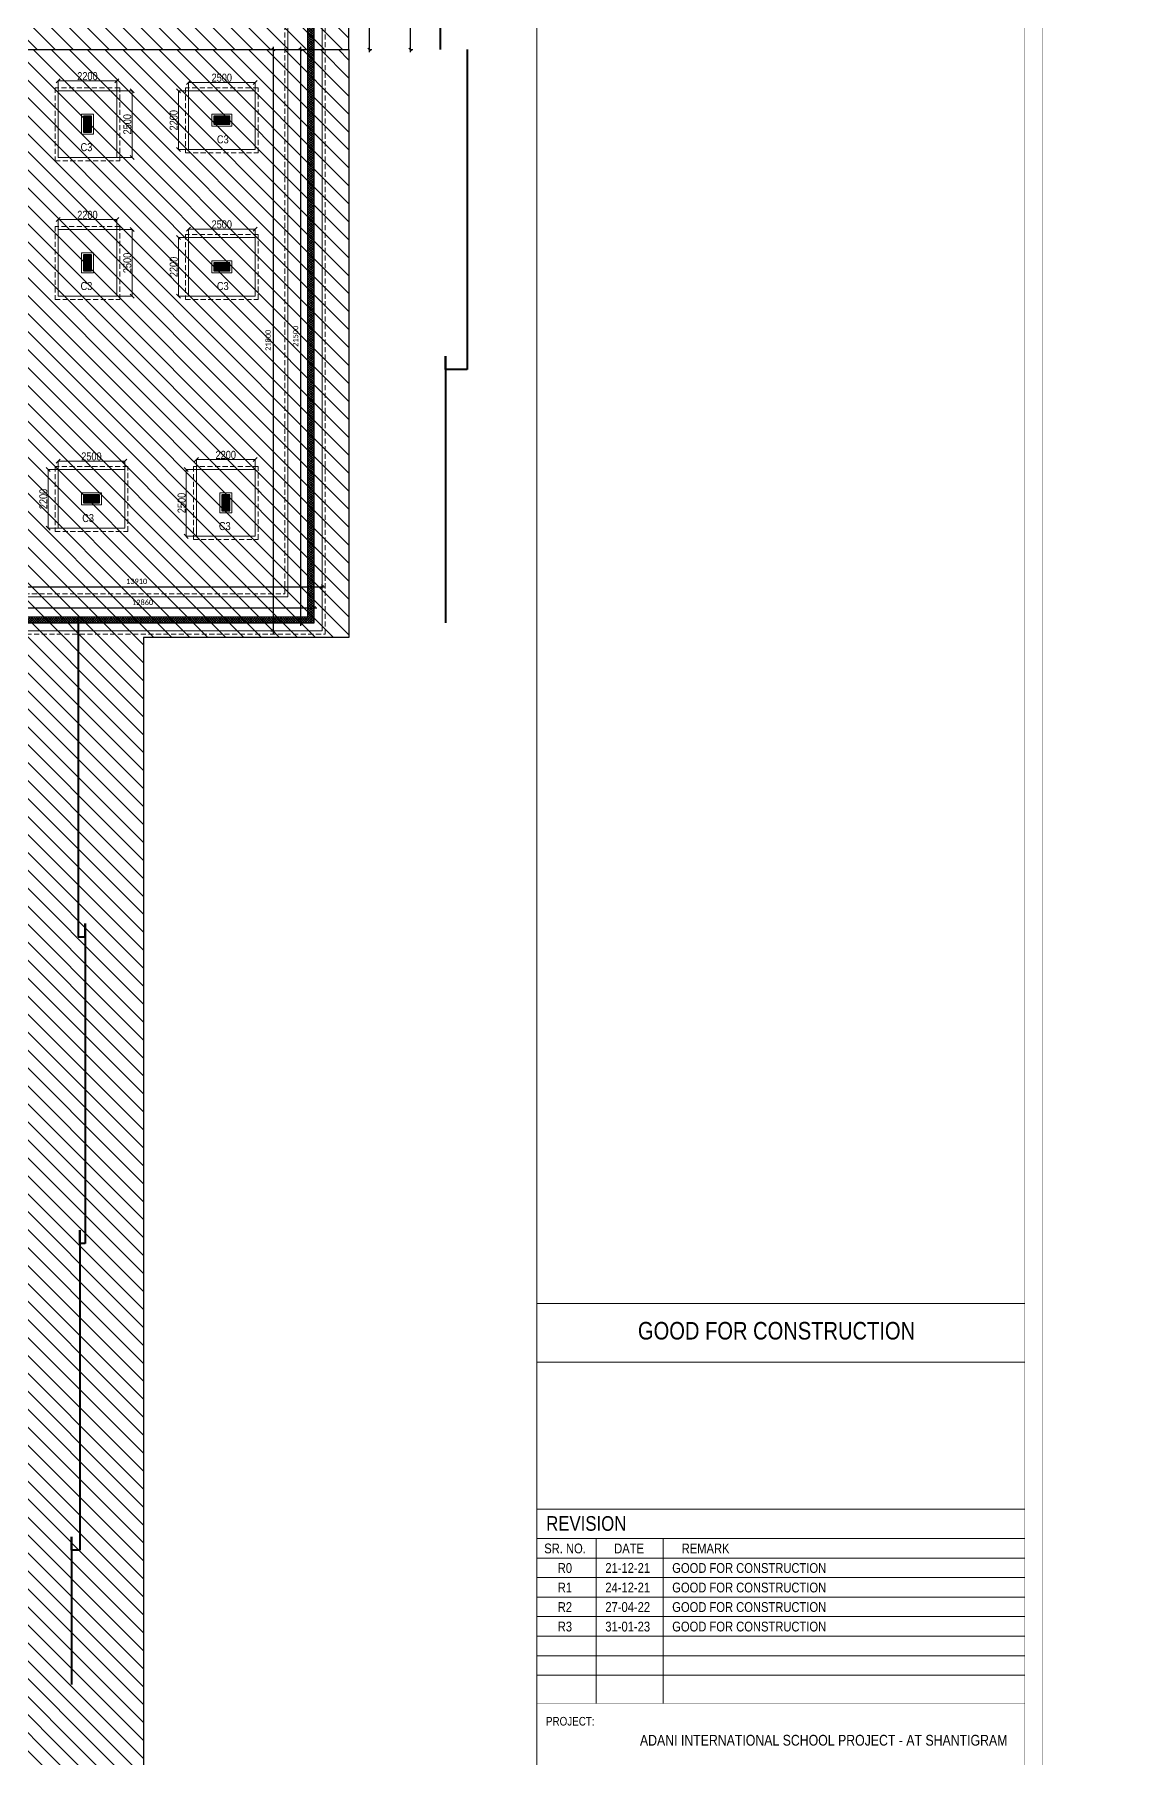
# Model space of a CAD drawing. Header units: millimetres. Extents: x 1112055 to 3390982, y -148532 to 766891.
# Drawn here: x 2806820 to 2847939, y 257340 to 321984 of the extents above; entities that cross this region are included whole.
import ezdxf
from ezdxf.enums import TextEntityAlignment as Align

# ---------------------------------------------------------------- set-up
doc = ezdxf.new("R2010")
doc.units = ezdxf.units.MM
doc.header["$PDMODE"] = 35
doc.header["$PDSIZE"] = -25
doc.linetypes.add('Hidden', pattern=[9.525, 6.35, -3.175])
for name, color, linetype, lineweight in [('B COL. NO.', 3, 'Continuous', 20), ('B FINAL COLUMN', 1, 'Continuous', 30), ('B FOOTING', 49, 'Continuous', 20), ('B FOOTING DIM', 234, 'Continuous', 9), ('B HATCH', 250, 'Continuous', 0), ('B P.C.C', 251, 'Continuous', 0), ('B TITLE BLOCK', 250, 'Continuous', 0), ('EXCAVATION LINE', 236, 'Continuous', 30), ('tb text', 7, 'Continuous', 13)]:
    doc.layers.add(name, color=color, linetype=linetype, lineweight=lineweight)
doc.layers.add('B Pedestal', color=7, linetype='Continuous', lineweight=9, true_color=0x5c8948)
doc.layers.add('B-COL HT', color=7, linetype='Continuous', lineweight=0, true_color=0x4e4f45)
doc.layers.add('FORMAT TEXT', color=7, linetype='Continuous')
doc.styles.add('Cali', font='calibri.ttf')
doc.styles.add('SWINC', font='swissc.ttf')
doc.dimstyles.new('1.100', dxfattribs={"dimtxt": 200, "dimasz": 100, "dimexe": 100, "dimexo": 100, "dimgap": 100, "dimtad": 1, "dimdec": 0, "dimzin": 0, "dimdsep": 46, "dimtxsty": 'Cali', "dimblk": 'OBLIQUE', "dimcen": 0, "dimdle": 100, "dimclrd": 256, "dimclre": 256, "dimclrt": 3, "dimadec": 0, "dimazin": 0, "dimtfac": 1, "dimtdec": 0, "dimtofl": 0, "dimtmove": 1, "dimatfit": 0, "dimfxl": 100, "dimfxlon": 1, "dimtolj": 1, "dimtzin": 0, "dimlwd": -1, "dimlwe": -1, "dimarcsym": 0})
doc.dimstyles.new('BHOOMI', dxfattribs={"dimtxt": 230, "dimasz": 150, "dimexe": 10, "dimexo": 0, "dimgap": 25, "dimtad": 1, "dimdec": 0, "dimzin": 0, "dimdsep": 46, "dimtxsty": 'SWINC', "dimblk": 'OBLIQUE', "dimcen": 0.09, "dimclrd": 250, "dimclre": 250, "dimclrt": 256, "dimaunit": 1, "dimadec": 3, "dimazin": 0, "dimtfac": 1, "dimtdec": 0, "dimtofl": 0, "dimtmove": 1, "dimatfit": 3, "dimfxl": 100, "dimtolj": 1, "dimtzin": 0, "dimlwd": 9, "dimlwe": 5, "dimarcsym": 0})

# ---------------------------------------------------------------- blocks, each defined once
blk = doc.blocks.new('_Oblique')
at = {"color": 0, "linetype": 'ByBlock', "lineweight": -2}
blk.add_line((-0.5, -0.5), (0.5, 0.5), dxfattribs=at)
blk = doc.blocks.new('*D4210')
at = {"layer": 'B FOOTING DIM', "color": 250, "lineweight": 5, "ltscale": 0.5, "transparency": 16777216}
for p, q in [((2807707, 305667), (2807320, 305667)), ((2807330, 305667), (2807330, 303467)), ((2807707, 303467), (2807320, 303467))]:
    blk.add_line(p, q, dxfattribs=at)
at = {"layer": 'Defpoints', "color": 0, "transparency": 16777216}
for p in [(2807707, 305667), (2807330, 303467), (2807707, 303467)]:
    blk.add_point(p, dxfattribs=at)
at = {"layer": 'B FOOTING DIM', "color": 250, "lineweight": 5, "transparency": 16777216, "xscale": 150, "yscale": 150, "zscale": 150}
for p, rotation in [((2807330, 305667), 90), ((2807330, 303467), 270)]:
    blk.add_blockref('_Oblique', p, dxfattribs=dict(at, rotation=rotation))
at = {"layer": 'B FOOTING DIM', "transparency": 16777216, "insert": (2807155, 304567), "char_height": 300, "attachment_point": 5, "rotation": 90, "style": 'SWINC'}
blk.add_mtext('\\A1;2200', dxfattribs=at)
blk = doc.blocks.new('*D4211')
at = {"layer": 'B FOOTING DIM', "color": 250, "lineweight": 5, "ltscale": 0.5, "transparency": 16777216}
for p, q in [((2807707, 305667), (2807707, 305997)), ((2807707, 305987), (2810207, 305987)), ((2810207, 305667), (2810207, 305997))]:
    blk.add_line(p, q, dxfattribs=at)
at = {"layer": 'Defpoints', "color": 0, "transparency": 16777216}
for p in [(2810207, 305987), (2807707, 305667), (2810207, 305667)]:
    blk.add_point(p, dxfattribs=at)
at = {"layer": 'B FOOTING DIM', "color": 250, "lineweight": 5, "transparency": 16777216, "xscale": 150, "yscale": 150, "zscale": 150, "rotation": 180}
blk.add_blockref('_Oblique', (2807707, 305987), dxfattribs=at)
at = {"layer": 'B FOOTING DIM', "color": 250, "lineweight": 5, "transparency": 16777216, "xscale": 150, "yscale": 150, "zscale": 150}
blk.add_blockref('_Oblique', (2810207, 305987), dxfattribs=at)
at = {"layer": 'B FOOTING DIM', "transparency": 16777216, "insert": (2808957, 306162), "char_height": 300, "attachment_point": 5, "style": 'SWINC'}
blk.add_mtext('\\A1;2500', dxfattribs=at)
blk = doc.blocks.new('*D4212')
at = {"layer": 'B FOOTING DIM', "color": 250, "lineweight": 5, "ltscale": 0.5, "transparency": 16777216}
for p, q in [((2812597, 319868), (2812210, 319868)), ((2812220, 319868), (2812220, 317668)), ((2812597, 317668), (2812210, 317668))]:
    blk.add_line(p, q, dxfattribs=at)
at = {"layer": 'Defpoints', "color": 0, "transparency": 16777216}
for p in [(2812597, 319868), (2812220, 317668), (2812597, 317668)]:
    blk.add_point(p, dxfattribs=at)
at = {"layer": 'B FOOTING DIM', "color": 250, "lineweight": 5, "transparency": 16777216, "xscale": 150, "yscale": 150, "zscale": 150}
for p, rotation in [((2812220, 319868), 90), ((2812220, 317668), 270)]:
    blk.add_blockref('_Oblique', p, dxfattribs=dict(at, rotation=rotation))
at = {"layer": 'B FOOTING DIM', "transparency": 16777216, "insert": (2812045, 318768), "char_height": 300, "attachment_point": 5, "rotation": 90, "style": 'SWINC'}
blk.add_mtext('\\A1;2200', dxfattribs=at)
blk = doc.blocks.new('*D4213')
at = {"layer": 'B FOOTING DIM', "color": 250, "lineweight": 5, "ltscale": 0.5, "transparency": 16777216}
for p, q in [((2812597, 319868), (2812597, 320197)), ((2812597, 320187), (2815097, 320187)), ((2815097, 319868), (2815097, 320197))]:
    blk.add_line(p, q, dxfattribs=at)
at = {"layer": 'Defpoints', "color": 0, "transparency": 16777216}
for p in [(2815097, 320187), (2812597, 319868), (2815097, 319868)]:
    blk.add_point(p, dxfattribs=at)
at = {"layer": 'B FOOTING DIM', "color": 250, "lineweight": 5, "transparency": 16777216, "xscale": 150, "yscale": 150, "zscale": 150, "rotation": 180}
blk.add_blockref('_Oblique', (2812597, 320187), dxfattribs=at)
at = {"layer": 'B FOOTING DIM', "color": 250, "lineweight": 5, "transparency": 16777216, "xscale": 150, "yscale": 150, "zscale": 150}
blk.add_blockref('_Oblique', (2815097, 320187), dxfattribs=at)
at = {"layer": 'B FOOTING DIM', "transparency": 16777216, "insert": (2813847, 320362), "char_height": 300, "attachment_point": 5, "style": 'SWINC'}
blk.add_mtext('\\A1;2500', dxfattribs=at)
blk = doc.blocks.new('*D4214')
at = {"layer": 'B FOOTING DIM', "color": 250, "lineweight": 5, "ltscale": 0.5, "transparency": 16777216}
for p, q in [((2812597, 314367), (2812210, 314367)), ((2812220, 314367), (2812220, 312167)), ((2812597, 312167), (2812210, 312167))]:
    blk.add_line(p, q, dxfattribs=at)
at = {"layer": 'Defpoints', "color": 0, "transparency": 16777216}
for p in [(2812597, 314367), (2812220, 312167), (2812597, 312167)]:
    blk.add_point(p, dxfattribs=at)
at = {"layer": 'B FOOTING DIM', "color": 250, "lineweight": 5, "transparency": 16777216, "xscale": 150, "yscale": 150, "zscale": 150}
for p, rotation in [((2812220, 314367), 90), ((2812220, 312167), 270)]:
    blk.add_blockref('_Oblique', p, dxfattribs=dict(at, rotation=rotation))
at = {"layer": 'B FOOTING DIM', "transparency": 16777216, "insert": (2812045, 313267), "char_height": 300, "attachment_point": 5, "rotation": 90, "style": 'SWINC'}
blk.add_mtext('\\A1;2200', dxfattribs=at)
blk = doc.blocks.new('*D4215')
at = {"layer": 'B FOOTING DIM', "color": 250, "lineweight": 5, "ltscale": 0.5, "transparency": 16777216}
for p, q in [((2812597, 314367), (2812597, 314697)), ((2812597, 314687), (2815097, 314687)), ((2815097, 314367), (2815097, 314697))]:
    blk.add_line(p, q, dxfattribs=at)
at = {"layer": 'Defpoints', "color": 0, "transparency": 16777216}
for p in [(2812597, 314367), (2815097, 314687), (2815097, 314367)]:
    blk.add_point(p, dxfattribs=at)
at = {"layer": 'B FOOTING DIM', "color": 250, "lineweight": 5, "transparency": 16777216, "xscale": 150, "yscale": 150, "zscale": 150, "rotation": 180}
blk.add_blockref('_Oblique', (2812597, 314687), dxfattribs=at)
at = {"layer": 'B FOOTING DIM', "color": 250, "lineweight": 5, "transparency": 16777216, "xscale": 150, "yscale": 150, "zscale": 150}
blk.add_blockref('_Oblique', (2815097, 314687), dxfattribs=at)
at = {"layer": 'B FOOTING DIM', "transparency": 16777216, "insert": (2813847, 314862), "char_height": 300, "attachment_point": 5, "style": 'SWINC'}
blk.add_mtext('\\A1;2500', dxfattribs=at)
blk = doc.blocks.new('*D4216')
at = {"layer": 'B FOOTING DIM', "color": 250, "lineweight": 5, "ltscale": 0.5, "transparency": 16777216}
for p, q in [((2812897, 305667), (2812897, 306055)), ((2815097, 306045), (2812897, 306045)), ((2815097, 305667), (2815097, 306055))]:
    blk.add_line(p, q, dxfattribs=at)
at = {"layer": 'Defpoints', "color": 0, "transparency": 16777216}
for p in [(2812897, 306045), (2812897, 305667), (2815097, 305667)]:
    blk.add_point(p, dxfattribs=at)
at = {"layer": 'B FOOTING DIM', "color": 250, "lineweight": 5, "transparency": 16777216, "xscale": 150, "yscale": 150, "zscale": 150, "rotation": 180}
blk.add_blockref('_Oblique', (2812897, 306045), dxfattribs=at)
at = {"layer": 'B FOOTING DIM', "color": 250, "lineweight": 5, "transparency": 16777216, "xscale": 150, "yscale": 150, "zscale": 150}
blk.add_blockref('_Oblique', (2815097, 306045), dxfattribs=at)
at = {"layer": 'B FOOTING DIM', "transparency": 16777216, "insert": (2813997, 306220), "char_height": 300, "attachment_point": 5, "style": 'SWINC'}
blk.add_mtext('\\A1;2200', dxfattribs=at)
blk = doc.blocks.new('*D4217')
at = {"layer": 'B FOOTING DIM', "color": 250, "lineweight": 5, "ltscale": 0.5, "transparency": 16777216}
for p, q in [((2812897, 305667), (2812506, 305667)), ((2812516, 305667), (2812516, 303167)), ((2812897, 303167), (2812506, 303167))]:
    blk.add_line(p, q, dxfattribs=at)
at = {"layer": 'Defpoints', "color": 0, "transparency": 16777216}
for p in [(2812897, 305667), (2812516, 303167), (2812897, 303167)]:
    blk.add_point(p, dxfattribs=at)
at = {"layer": 'B FOOTING DIM', "color": 250, "lineweight": 5, "transparency": 16777216, "xscale": 150, "yscale": 150, "zscale": 150}
for p, rotation in [((2812516, 305667), 90), ((2812516, 303167), 270)]:
    blk.add_blockref('_Oblique', p, dxfattribs=dict(at, rotation=rotation))
at = {"layer": 'B FOOTING DIM', "transparency": 16777216, "insert": (2812341, 304417), "char_height": 300, "attachment_point": 5, "rotation": 90, "style": 'SWINC'}
blk.add_mtext('\\A1;2500', dxfattribs=at)
blk = doc.blocks.new('*D4218')
at = {"layer": 'B FOOTING DIM', "color": 250, "lineweight": 5, "ltscale": 0.5, "transparency": 16777216}
for p, q in [((2807707, 314667), (2807707, 315055)), ((2809907, 315045), (2807707, 315045)), ((2809907, 314667), (2809907, 315055))]:
    blk.add_line(p, q, dxfattribs=at)
at = {"layer": 'Defpoints', "color": 0, "transparency": 16777216}
for p in [(2807707, 315045), (2807707, 314667), (2809907, 314667)]:
    blk.add_point(p, dxfattribs=at)
at = {"layer": 'B FOOTING DIM', "color": 250, "lineweight": 5, "transparency": 16777216, "xscale": 150, "yscale": 150, "zscale": 150, "rotation": 180}
blk.add_blockref('_Oblique', (2807707, 315045), dxfattribs=at)
at = {"layer": 'B FOOTING DIM', "color": 250, "lineweight": 5, "transparency": 16777216, "xscale": 150, "yscale": 150, "zscale": 150}
blk.add_blockref('_Oblique', (2809907, 315045), dxfattribs=at)
at = {"layer": 'B FOOTING DIM', "transparency": 16777216, "insert": (2808807, 315220), "char_height": 300, "attachment_point": 5, "style": 'SWINC'}
blk.add_mtext('\\A1;2200', dxfattribs=at)
blk = doc.blocks.new('*D4219')
at = {"layer": 'B FOOTING DIM', "color": 250, "lineweight": 5, "ltscale": 0.5, "transparency": 16777216}
for p, q in [((2809907, 314667), (2810490, 314667)), ((2810480, 314667), (2810480, 312167)), ((2809907, 312167), (2810490, 312167))]:
    blk.add_line(p, q, dxfattribs=at)
at = {"layer": 'Defpoints', "color": 0, "transparency": 16777216}
for p in [(2809907, 314667), (2809907, 312167), (2810480, 312167)]:
    blk.add_point(p, dxfattribs=at)
at = {"layer": 'B FOOTING DIM', "color": 250, "lineweight": 5, "transparency": 16777216, "xscale": 150, "yscale": 150, "zscale": 150}
for p, rotation in [((2810480, 314667), 90), ((2810480, 312167), 270)]:
    blk.add_blockref('_Oblique', p, dxfattribs=dict(at, rotation=rotation))
at = {"layer": 'B FOOTING DIM', "transparency": 16777216, "insert": (2810305, 313417), "char_height": 300, "attachment_point": 5, "rotation": 90, "style": 'SWINC'}
blk.add_mtext('\\A1;2500', dxfattribs=at)
blk = doc.blocks.new('*D4497')
at = {"layer": 'B FOOTING DIM', "color": 250, "lineweight": 5, "ltscale": 0.5, "transparency": 16777216}
for p, q in [((2807707, 319867), (2807707, 320255)), ((2809907, 320245), (2807707, 320245)), ((2809907, 319867), (2809907, 320255))]:
    blk.add_line(p, q, dxfattribs=at)
at = {"layer": 'Defpoints', "color": 0, "transparency": 16777216}
for p in [(2807707, 320245), (2807707, 319867), (2809907, 319867)]:
    blk.add_point(p, dxfattribs=at)
at = {"layer": 'B FOOTING DIM', "color": 250, "lineweight": 5, "transparency": 16777216, "xscale": 150, "yscale": 150, "zscale": 150, "rotation": 180}
blk.add_blockref('_Oblique', (2807707, 320245), dxfattribs=at)
at = {"layer": 'B FOOTING DIM', "color": 250, "lineweight": 5, "transparency": 16777216, "xscale": 150, "yscale": 150, "zscale": 150}
blk.add_blockref('_Oblique', (2809907, 320245), dxfattribs=at)
at = {"layer": 'B FOOTING DIM', "transparency": 16777216, "insert": (2808807, 320420), "char_height": 300, "attachment_point": 5, "style": 'SWINC'}
blk.add_mtext('\\A1;2200', dxfattribs=at)
blk = doc.blocks.new('*D4498')
at = {"layer": 'B FOOTING DIM', "color": 250, "lineweight": 5, "ltscale": 0.5, "transparency": 16777216}
for p, q in [((2809907, 319867), (2810490, 319867)), ((2810480, 319867), (2810480, 317367)), ((2809907, 317367), (2810490, 317367))]:
    blk.add_line(p, q, dxfattribs=at)
at = {"layer": 'Defpoints', "color": 0, "transparency": 16777216}
for p in [(2809907, 319867), (2809907, 317367), (2810480, 317367)]:
    blk.add_point(p, dxfattribs=at)
at = {"layer": 'B FOOTING DIM', "color": 250, "lineweight": 5, "transparency": 16777216, "xscale": 150, "yscale": 150, "zscale": 150}
for p, rotation in [((2810480, 319867), 90), ((2810480, 317367), 270)]:
    blk.add_blockref('_Oblique', p, dxfattribs=dict(at, rotation=rotation))
at = {"layer": 'B FOOTING DIM', "transparency": 16777216, "insert": (2810305, 318617), "char_height": 300, "attachment_point": 5, "rotation": 90, "style": 'SWINC'}
blk.add_mtext('\\A1;2500', dxfattribs=at)
blk = doc.blocks.new('*D5869')
at = {"transparency": 16777216}
for p, q in [((2804347, 300487), (2817407, 300487)), ((2804447, 300487), (2804447, 300587)), ((2817307, 300487), (2817307, 300587))]:
    blk.add_line(p, q, dxfattribs=at)
at = {"layer": 'Defpoints', "color": 0, "lineweight": 40, "transparency": 16777216}
for p in [(2804447, 300147), (2817307, 300487), (2817307, 299917)]:
    blk.add_point(p, dxfattribs=at)
at = {"transparency": 16777216, "xscale": 100, "yscale": 100, "zscale": 100, "rotation": 180}
blk.add_blockref('_Oblique', (2804447, 300487), dxfattribs=at)
at = {"transparency": 16777216, "xscale": 100, "yscale": 100, "zscale": 100}
blk.add_blockref('_Oblique', (2817307, 300487), dxfattribs=at)
at = {"color": 3, "lineweight": 40, "transparency": 16777216, "insert": (2810877, 300690), "char_height": 200, "attachment_point": 5, "style": 'Cali'}
blk.add_mtext('\\A1;12860', dxfattribs=at)
blk = doc.blocks.new('*D5870')
at = {"transparency": 16777216}
for p, q in [((2803597, 301276), (2817707, 301276)), ((2803697, 301276), (2803697, 301376)), ((2817607, 301276), (2817607, 301376))]:
    blk.add_line(p, q, dxfattribs=at)
at = {"layer": 'Defpoints', "color": 0, "lineweight": 40, "transparency": 16777216}
for p in [(2817607, 301276), (2803697, 300897), (2817607, 299617)]:
    blk.add_point(p, dxfattribs=at)
at = {"transparency": 16777216, "xscale": 100, "yscale": 100, "zscale": 100, "rotation": 180}
blk.add_blockref('_Oblique', (2803697, 301276), dxfattribs=at)
at = {"transparency": 16777216, "xscale": 100, "yscale": 100, "zscale": 100}
blk.add_blockref('_Oblique', (2817607, 301276), dxfattribs=at)
at = {"color": 3, "lineweight": 40, "transparency": 16777216, "insert": (2810652, 301478), "char_height": 200, "attachment_point": 5, "style": 'Cali'}
blk.add_mtext('\\A1;13910', dxfattribs=at)
blk = doc.blocks.new('*D5871')
at = {"transparency": 16777216}
for p, q in [((2816817, 321417), (2816717, 321417)), ((2816817, 299817), (2816817, 321517)), ((2816817, 299917), (2816717, 299917))]:
    blk.add_line(p, q, dxfattribs=at)
at = {"layer": 'Defpoints', "color": 0, "lineweight": 40, "transparency": 16777216}
for p in [(2816817, 321417), (2817307, 321417), (2817307, 299917)]:
    blk.add_point(p, dxfattribs=at)
at = {"transparency": 16777216, "xscale": 100, "yscale": 100, "zscale": 100}
for p, rotation in [((2816817, 321417), 90), ((2816817, 299917), 270)]:
    blk.add_blockref('_Oblique', p, dxfattribs=dict(at, rotation=rotation))
at = {"color": 3, "lineweight": 40, "transparency": 16777216, "insert": (2816615, 310667), "char_height": 200, "attachment_point": 5, "rotation": 90, "style": 'Cali'}
blk.add_mtext('\\A1;21500', dxfattribs=at)
blk = doc.blocks.new('*D5872')
at = {"transparency": 16777216}
for p, q in [((2815789, 321417), (2815689, 321417)), ((2815789, 299517), (2815789, 321517)), ((2815789, 299617), (2815689, 299617))]:
    blk.add_line(p, q, dxfattribs=at)
at = {"layer": 'Defpoints', "color": 0, "lineweight": 40, "transparency": 16777216}
for p in [(2815789, 321417), (2817307, 321417), (2817607, 299617)]:
    blk.add_point(p, dxfattribs=at)
at = {"transparency": 16777216, "xscale": 100, "yscale": 100, "zscale": 100}
for p, rotation in [((2815789, 321417), 90), ((2815789, 299617), 270)]:
    blk.add_blockref('_Oblique', p, dxfattribs=dict(at, rotation=rotation))
at = {"color": 3, "lineweight": 40, "transparency": 16777216, "insert": (2815587, 310517), "char_height": 200, "attachment_point": 5, "rotation": 90, "style": 'Cali'}
blk.add_mtext('\\A1;21800', dxfattribs=at)
blk = doc.blocks.new('*D5873')
at = {"transparency": 16777216}
for p, q in [((2819377, 325017), (2819377, 321317)), ((2819377, 324917), (2819477, 324917)), ((2819377, 321417), (2819477, 321417))]:
    blk.add_line(p, q, dxfattribs=at)
at = {"layer": 'Defpoints', "color": 0, "lineweight": 40, "transparency": 16777216}
for p in [(2817307, 324917), (2817307, 321417), (2819377, 321417)]:
    blk.add_point(p, dxfattribs=at)
at = {"transparency": 16777216, "xscale": 100, "yscale": 100, "zscale": 100}
for p, rotation in [((2819377, 324917), 90), ((2819377, 321417), 270)]:
    blk.add_blockref('_Oblique', p, dxfattribs=dict(at, rotation=rotation))
at = {"color": 3, "lineweight": 40, "transparency": 16777216, "insert": (2819174, 323167), "char_height": 200, "attachment_point": 5, "rotation": 90, "style": 'Cali'}
blk.add_mtext('\\A1;3500', dxfattribs=at)
blk = doc.blocks.new('*D6820')
at = {"transparency": 16777216}
for p, q in [((2820916, 369151), (2820916, 321317)), ((2820916, 369051), (2821016, 369051)), ((2820916, 321417), (2821016, 321417))]:
    blk.add_line(p, q, dxfattribs=at)
at = {"layer": 'Defpoints', "color": 0, "lineweight": 40, "transparency": 16777216}
for p in [(2817077, 369051), (2817077, 321417), (2820916, 321417)]:
    blk.add_point(p, dxfattribs=at)
at = {"transparency": 16777216, "xscale": 100, "yscale": 100, "zscale": 100}
for p, rotation in [((2820916, 369051), 90), ((2820916, 321417), 270)]:
    blk.add_blockref('_Oblique', p, dxfattribs=dict(at, rotation=rotation))
at = {"color": 3, "lineweight": 40, "transparency": 16777216, "insert": (2820714, 345234), "char_height": 200, "attachment_point": 5, "rotation": 90, "style": 'Cali'}
blk.add_mtext('\\A1;47634', dxfattribs=at)

msp = doc.modelspace()

# ---------------------------------------------------------------- hatches: boundary and pattern name
at = {"layer": 'B HATCH', "lineweight": 0}
h = msp.add_hatch(dxfattribs=at)
h.set_pattern_fill('ANSI37', color=250, scale=20, style=0)
h.set_pattern_definition([(45, (1040446.71, -149308.41), (-44.9012806, 44.9012806), []), (135, (1040446.71, -149308.41), (-44.9012806, -44.9012806), [])])
h.paths.add_polyline_path([(2817077.2, 369281.5), (2817077.2, 372824.4), (2809902.2, 372698.5), (2809902.2, 369281.7)], flags=16)
h.paths.add_polyline_path([(2791213.2, 369828.2), (2796162.2, 369828.2), (2796162.2, 372457.1), (2791213.2, 372370.2)], flags=16)
h.paths.add_polyline_path([(2798052.2, 372490.5), (2798502.2, 372498.4), (2798502.2, 369281.2), (2798052.2, 369281.2)], flags=16)
h.paths.add_polyline_path([(2753987.2, 369013), (2753987.2, 260347.4), (2804447.2, 260347.4), (2804447.2, 300147.4), (2817077.2, 300147.4), (2817077.2, 369051.5), (2798038.8, 369052), (2798038.8, 366392.4), (2797822.2, 366392.4), (2797822.2, 372486.5), (2796392.2, 372461.4), (2796392.2, 366392.4), (2796162.2, 366392.4), (2796162.2, 369598.2), (2786711.2, 369598.2), (2786711.2, 369013)], flags=16)
h.paths.add_polyline_path([(2809676.9, 372694.5), (2809676.9, 369281.7), (2802247.2, 369281.9), (2802247.2, 372564.1)], flags=16)
h.paths.add_polyline_path([(2798732.2, 369282), (2798732.2, 372502.4), (2802017.2, 372560.1), (2802017.2, 369281.9)], flags=16)
h.paths.add_polyline_path([(2786481.2, 369243), (2753757.2, 369243), (2753757.2, 260117.4), (2804677.2, 260117.4), (2804677.2, 299917.4), (2817307.2, 299917.4), (2817307.2, 373058.5), (2790983.2, 372596.5), (2790983.2, 369828.2), (2786481.2, 369828.2)])
at = {"layer": 'B-COL HT', "lineweight": 0}
h = msp.add_hatch(color=250, dxfattribs=at)
h.dxf.hatch_style = 1
h.paths.add_polyline_path([(2808957.3, 318917.4), (2808657.2, 318917.4), (2808657.2, 318317.4), (2808957.3, 318317.4)])
h = msp.add_hatch(color=250, dxfattribs=at)
h.dxf.hatch_style = 1
h.paths.add_polyline_path([(2814147.3, 318617.6), (2814147.3, 318917.6), (2813547.3, 318917.6), (2813547.3, 318617.6)])
h = msp.add_hatch(color=250, dxfattribs=at)
h.dxf.hatch_style = 1
h.paths.add_polyline_path([(2808957.3, 313717.4), (2808657.2, 313717.4), (2808657.2, 313117.4), (2808957.3, 313117.4)])
h = msp.add_hatch(color=250, dxfattribs=at)
h.dxf.hatch_style = 1
h.paths.add_polyline_path([(2814147.3, 313117.4), (2814147.3, 313417.4), (2813547.3, 313417.4), (2813547.3, 313117.4)])
h = msp.add_hatch(color=250, dxfattribs=at)
h.dxf.hatch_style = 1
h.paths.add_polyline_path([(2808657.2, 304717.4), (2808657.2, 304417.4), (2809257.2, 304417.4), (2809257.2, 304717.4)])
h = msp.add_hatch(color=250, dxfattribs=at)
h.dxf.hatch_style = 1
h.paths.add_polyline_path([(2814147.3, 304717.4), (2813847.3, 304717.4), (2813847.3, 304117.4), (2814147.3, 304117.4)])
at = {"layer": 'EXCAVATION LINE', "lineweight": 0}
h = msp.add_hatch(dxfattribs=at)
h.set_pattern_fill('ANSI31', color=250, scale=150, angle=270)
h.set_pattern_definition([(315, (931955.6, -148808.4), (336.7596, 336.7596), [])])
h.paths.add_polyline_path([(2806897.2, 349752.4), (2806897.2, 356982.4), (2814207.2, 356982.4), (2814207.2, 349752.4)])
h.paths.add_polyline_path([(2804690.6, 337547.4), (2804690.6, 337147.1), (2812646.9, 337147.1), (2812646.9, 329467.6), (2802846.9, 329467.6), (2802846.9, 331747.4), (2798890.6, 331747.4), (2798890.6, 337547.4)])
h.paths.add_polyline_path([(2753042.2, 321417.4), (2818615.6, 321417.4), (2818615.6, 375249.3), (2753042.2, 375249.3)])
h = msp.add_hatch(dxfattribs=at)
h.set_pattern_fill('ANSI31', color=250, scale=150, angle=270)
h.set_pattern_definition([(315, (838855.95, -148808.4), (336.7596, 336.7596), [])])
edge = h.paths.add_edge_path()
edge.add_line((2793592.2, 268516.4), (2793592.2, 256852.4))
edge.add_line((2793592.2, 256852.4), (2810905.3, 256852.4))
edge.add_line((2810905.3, 256852.4), (2810905.3, 299374.4))
edge.add_line((2810905.3, 299374.4), (2818615.6, 299374.4))
edge.add_line((2818615.6, 299374.4), (2818615.6, 321417.4))
edge.add_line((2818615.6, 321417.4), (2792242.2, 321417.4))
edge.add_line((2792242.2, 321417.4), (2792242.2, 306265.3))
edge.add_arc((2792293.6, 306265.3), 51.4, 180.000197, 270)
edge.add_line((2792293.6, 306213.9), (2793592.2, 306213.9))
edge.add_line((2793592.2, 306213.9), (2793592.2, 303783.9))
edge.add_line((2793592.2, 303783.9), (2792242.2, 303783.9))
edge.add_line((2792242.2, 303783.9), (2792242.2, 298263.9))
edge.add_line((2792242.2, 298263.9), (2793592.2, 298263.9))
edge.add_line((2793592.2, 298263.9), (2793592.2, 295833.9))
edge.add_line((2793592.2, 295833.9), (2792242.2, 295833.9))
edge.add_line((2792242.2, 295833.9), (2792242.2, 290858.9))
edge.add_line((2792242.2, 290858.9), (2793592.2, 290858.9))
edge.add_line((2793592.2, 290858.9), (2793592.2, 288428.9))
edge.add_line((2793592.2, 288428.9), (2792242.2, 288428.9))
edge.add_line((2792242.2, 288428.9), (2792242.2, 282908.9))
edge.add_line((2792242.2, 282908.9), (2793592.2, 282908.9))
edge.add_line((2793592.2, 282908.9), (2793592.2, 280478.9))
edge.add_line((2793592.2, 280478.9), (2792242.2, 280478.9))
edge.add_line((2792242.2, 280478.9), (2792242.2, 276958.9))
edge.add_line((2792242.2, 276958.9), (2793592.2, 276958.9))
edge.add_line((2793592.2, 276958.9), (2793592.2, 274528.9))
edge.add_line((2793592.2, 274528.9), (2792242.2, 274528.9))
edge.add_line((2792242.2, 274528.9), (2792242.2, 271633.9))
edge.add_line((2792242.2, 271633.9), (2793592.2, 271633.9))
edge.add_line((2793592.2, 271633.9), (2793592.2, 269203.9))
edge.add_line((2793592.2, 269203.9), (2792242.2, 269203.9))
edge.add_line((2792242.2, 269203.9), (2792242.2, 268516.4))
edge.add_line((2792242.2, 268516.4), (2793592.2, 268516.4))

# ---------------------------------------------------------------- linework, layer by layer
at = {"color": 4, "lineweight": 40}
for p, q in [((2822035.8, 323051.5), (2822035.8, 321417.4)), ((2823051.9, 321417.4), (2823051.9, 309417.4)), ((2822241.5, 309417.4), (2822241.5, 309917.4)), ((2822241.5, 309917.4), (2822241.5, 299917.4)), ((2823051.9, 309417.4), (2822241.5, 309417.4)), ((2808463.8, 300147.4), (2808463.8, 288147.4)), ((2808724.6, 288147.4), (2808724.6, 288647.4)), ((2808724.6, 288647.4), (2808724.6, 276647.4)), ((2808463.8, 288147.4), (2808724.6, 288147.4)), ((2808516.5, 276647.4), (2808516.5, 277147.4)), ((2808516.5, 277147.4), (2808516.5, 265147.4)), ((2808724.6, 276647.4), (2808516.5, 276647.4)), ((2808213.6, 265147.4), (2808213.6, 265647.4)), ((2808213.6, 265647.4), (2808213.6, 260117.4)), ((2808516.5, 265147.4), (2808213.6, 265147.4))]:
    msp.add_line(p, q, dxfattribs=at)
at = {"layer": 'B FINAL COLUMN', "color": 16, "lineweight": 30}
msp.add_lwpolyline([(2786481.2, 369243), (2753757.2, 369243), (2753757.2, 260117.4), (2804677.2, 260117.4), (2804677.2, 299917.4), (2817307.2, 299917.4), (2817307.2, 373058.5), (2790983.2, 372596.5), (2790983.2, 369828.2), (2786481.2, 369828.2), (2786481.2, 369243)], dxfattribs=at)
msp.add_lwpolyline([(2753987.2, 260347.4), (2804447.2, 260347.4), (2804447.2, 300147.4), (2817077.2, 300147.4), (2817077.2, 369051.5), (2798038.8, 369052), (2798038.8, 366392.4), (2797822.2, 366392.4), (2797822.2, 372486.5), (2796392.2, 372461.4), (2796392.2, 366392.4), (2796162.2, 366392.4), (2796162.2, 369598.2), (2786711.2, 369598.2), (2786711.2, 369013), (2753987.2, 369013)], close=True, dxfattribs=at)
at = {"layer": 'B FINAL COLUMN', "color": 5, "lineweight": 30}
for points in [[(2808957.3, 318917.4), (2808657.2, 318917.4), (2808657.2, 318317.4), (2808957.3, 318317.4)], [(2814147.3, 318617.6), (2814147.3, 318917.6), (2813547.3, 318917.6), (2813547.3, 318617.6)], [(2808957.3, 313717.4), (2808657.2, 313717.4), (2808657.2, 313117.4), (2808957.3, 313117.4)], [(2814147.3, 313117.4), (2814147.3, 313417.4), (2813547.3, 313417.4), (2813547.3, 313117.4)], [(2808657.2, 304717.4), (2808657.2, 304417.4), (2809257.2, 304417.4), (2809257.2, 304717.4)], [(2814147.3, 304717.4), (2813847.3, 304717.4), (2813847.3, 304117.4), (2814147.3, 304117.4)]]:
    msp.add_lwpolyline(points, close=True, dxfattribs=at)
at = {"layer": 'B FOOTING'}
for points in [[(2785613.2, 259817.4), (2804977.2, 259817.4), (2804977.2, 299617.4), (2817607.2, 299617.4), (2817607.2, 324017.4)], [(2785613.2, 261097.4), (2803697.2, 261097.4), (2803697.2, 300897.4), (2816327.2, 300897.4), (2816327.2, 324017.4)]]:
    msp.add_lwpolyline(points, dxfattribs=at)
for points in [[(2807707.2, 317367.4), (2809907.3, 317367.4), (2809907.3, 319867.4), (2807707.2, 319867.4)], [(2815097.3, 317667.6), (2815097.3, 319867.6), (2812597.3, 319867.6), (2812597.3, 317667.6)], [(2807707.2, 312167.4), (2809907.3, 312167.4), (2809907.3, 314667.4), (2807707.2, 314667.4)], [(2815097.3, 312167.4), (2815097.3, 314367.4), (2812597.3, 314367.4), (2812597.3, 312167.4)], [(2810207.2, 303467.4), (2810207.2, 305667.4), (2807707.2, 305667.4), (2807707.2, 303467.4)], [(2812897.3, 303167.4), (2815097.3, 303167.4), (2815097.3, 305667.4), (2812897.3, 305667.4)]]:
    msp.add_lwpolyline(points, close=True, dxfattribs=at)
at = {"layer": 'B P.C.C', "color": 250, "linetype": 'Hidden', "lineweight": 0, "ltscale": 30}
for points in [[(2785728.2, 259702.4), (2805092.2, 259702.4), (2805092.2, 299502.4), (2817722.2, 299502.4), (2817722.2, 323902.4)], [(2788822.2, 261212.4), (2803582.2, 261212.4), (2803582.2, 301012.4), (2816212.2, 301012.4), (2816212.2, 323902.4)]]:
    msp.add_lwpolyline(points, dxfattribs=at)
for points in [[(2807592.2, 317252.4), (2810022.3, 317252.4), (2810022.3, 319982.4), (2807592.2, 319982.4)], [(2815212.3, 317552.6), (2815212.3, 319982.6), (2812482.3, 319982.6), (2812482.3, 317552.6)], [(2807592.2, 312052.4), (2810022.3, 312052.4), (2810022.3, 314782.4), (2807592.2, 314782.4)], [(2815212.3, 312052.4), (2815212.3, 314482.4), (2812482.3, 314482.4), (2812482.3, 312052.4)], [(2810322.2, 303352.4), (2810322.2, 305782.4), (2807592.2, 305782.4), (2807592.2, 303352.4)], [(2812782.3, 303052.4), (2815212.3, 303052.4), (2815212.3, 305782.4), (2812782.3, 305782.4)]]:
    msp.add_lwpolyline(points, close=True, dxfattribs=at)
at = {"layer": 'B Pedestal', "color": 87, "lineweight": 9}
for points in [[(2809032.3, 318242.4), (2808582.2, 318242.4), (2808582.2, 318992.4), (2809032.3, 318992.4)], [(2813472.3, 318542.6), (2813472.3, 318992.6), (2814222.3, 318992.6), (2814222.3, 318542.6)], [(2809032.3, 313042.4), (2808582.2, 313042.4), (2808582.2, 313792.4), (2809032.3, 313792.4)], [(2813472.3, 313042.4), (2813472.3, 313492.4), (2814222.3, 313492.4), (2814222.3, 313042.4)], [(2809332.2, 304792.4), (2809332.2, 304342.4), (2808582.2, 304342.4), (2808582.2, 304792.4)], [(2814222.3, 304042.4), (2813772.3, 304042.4), (2813772.3, 304792.4), (2814222.3, 304792.4)]]:
    msp.add_lwpolyline(points, close=True, dxfattribs=at)
at = {"layer": 'B TITLE BLOCK', "color": 250, "lineweight": 0}
for p, q in [((2825672.1, 374006.1), (2825672.1, 209167.3)), ((2843974.7, 274395.4), (2825672.1, 274395.4)), ((2843974.7, 272199.1), (2825672.1, 272199.1)), ((2843974.7, 266687.1), (2825672.1, 266687.1)), ((2843974.7, 265588.9), (2825672.1, 265588.9)), ((2827898.4, 265588.9), (2827898.4, 259404.3)), ((2830407.3, 265588.9), (2830407.3, 259404.3)), ((2843974.7, 264856.8), (2825672.1, 264856.8)), ((2843974.7, 264124.7), (2825672.1, 264124.7)), ((2843974.7, 263392.6), (2825672.1, 263392.6)), ((2843974.7, 262660.5), (2825672.1, 262660.5)), ((2843974.7, 261928.4), (2825672.1, 261928.4)), ((2843974.7, 261196.3), (2825672.1, 261196.3)), ((2843974.7, 260464.2), (2825672.1, 260464.2))]:
    msp.add_line(p, q, dxfattribs=at)
at = {"layer": 'B TITLE BLOCK', "color": 1, "const_width": 8.39}
msp.add_lwpolyline([(2747079.1, 376187.5), (2844627.4, 376187.5), (2844627.4, 208514.6), (2747079.1, 208514.6)], close=True, dxfattribs=at)
at = {"layer": 'B TITLE BLOCK', "color": 250, "lineweight": 0}
for points, const_width in [([(2747731.8, 375534.8), (2843974.7, 375534.8), (2843974.7, 209167.3), (2747731.8, 209167.3)], 8.39), ([(2843974.7, 274395.4), (2825672.1, 274395.4), (2825672.1, 259404.3), (2843974.7, 259404.3)], 15.3)]:
    msp.add_lwpolyline(points, close=True, dxfattribs=dict(at, const_width=const_width))
at = {"layer": 'EXCAVATION LINE', "color": 75}
msp.add_lwpolyline([(2753042.2, 321417.4), (2818615.6, 321417.4), (2818615.6, 375249.3), (2753042.2, 375249.3)], close=True, dxfattribs=at)
at = {"layer": 'EXCAVATION LINE', "color": 42}
msp.add_lwpolyline([(2792242.2, 321417.4), (2818615.6, 321417.4), (2818615.6, 299374.4), (2810905.3, 299374.4), (2810905.3, 256852.4)], dxfattribs=at)

# ---------------------------------------------------------------- texts
at = {"layer": 'B COL. NO.', "style": 'SWINC'}
for p in [(2813666, 317902.3), (2808550.5, 317610.4), (2808550.5, 312402.1), (2813666, 312402.1), (2808611.7, 303702.1), (2813740.5, 303402.1)]:
    msp.add_text('C3', height=300, dxfattribs=at).set_placement(p)
at = {"layer": 'B TITLE BLOCK', "color": 251, "insert": (3070307.3, 318221.9), "char_height": 344.539, "attachment_point": 2, "style": 'SWINC'}
msp.add_mtext_dynamic_manual_height_columns('\\pxsm1,qj;{\\fBankGothic Lt BT|b0|i0|c0|p34;BHOOMI\\P\\ps*,q*;\\fGost|b0|i0|c0|p2;\\H0.8x;- CONSULTANTS -\\C1; }', width=667332.186, gutter_width=0, heights=[93867.9], dxfattribs=at)
at = {"layer": 'FORMAT TEXT', "lineweight": 0, "style": 'SWINC'}
msp.add_text('GOOD FOR CONSTRUCTION', height=658.895, dxfattribs=at).set_placement((2834658.5, 273380.6), align=Align.MIDDLE)
for s, height, p in [('REVISION', 549.08, (2826018.8, 265879.3)), ('SR. NO.', 366.05, (2825944.4, 265033.2)), ('DATE', 366.05, (2828568.4, 265033.2)), ('REMARK', 366.05, (2831100.7, 265033.2)), ('R0', 366.05, (2826451.5, 264301.1)), ('21-12-21', 366.05, (2828236.4, 264301.1)), ('GOOD FOR CONSTRUCTION', 366.053, (2830745.3, 264301.1)), ('R1', 366.05, (2826451.5, 263569)), ('24-12-21', 366.05, (2828236.4, 263569)), ('GOOD FOR CONSTRUCTION', 366.053, (2830745.3, 263569)), ('R2', 366.05, (2826451.5, 262836.9)), ('27-04-22', 366.05, (2828236.4, 262836.9)), ('GOOD FOR CONSTRUCTION', 366.053, (2830745.3, 262836.9)), ('R3', 366.05, (2826451.5, 262104.8)), ('31-01-23', 366.05, (2828236.4, 262104.8)), ('GOOD FOR CONSTRUCTION', 366.053, (2830745.3, 262104.8))]:
    msp.add_text(s, height=height, dxfattribs=at).set_placement(p)
at = {"layer": 'tb text', "color": 7, "lineweight": 0, "style": 'SWINC'}
msp.add_text('PROJECT:', height=322.96, dxfattribs=at).set_placement((2826006.9, 258576.4))
at = {"layer": 'tb text', "lineweight": 0, "insert": (2829534.7, 258226.7), "char_height": 402.658, "width": 25935.69, "attachment_point": 1, "style": 'SWINC'}
msp.add_mtext('ADANI INTERNATIONAL SCHOOL PROJECT - AT SHANTIGRAM', dxfattribs=at)

# ---------------------------------------------------------------- dimensions: what is measured, and where the dimension line sits
at = {"color": 4, "lineweight": 40}
for base, p1, p2, picture, middle in [((2820916.2, 321417.4), (2817077.2, 369051.5), (2817077.2, 321417.4), '*D6820', (2820713.8, 345234.5)), ((2819376.7, 321417.4), (2817307.2, 324917.4), (2817307.2, 321417.4), '*D5873', (2819174.3, 323167.4)), ((2815789, 321417.4), (2817607.2, 299617.4), (2817307.2, 321417.4), '*D5872', (2815586.6, 310517.4)), ((2816817.1, 321417.4), (2817307.2, 299917.4), (2817307.2, 321417.4), '*D5871', (2816614.7, 310667.4))]:
    dim = msp.add_linear_dim(base=base, p1=p1, p2=p2, angle=90, dimstyle='1.100', override={"dimfxl": 0.18, "dimarcsym": 2}, dxfattribs=at)
    dim.commit()
    dim.dimension.update_dxf_attribs({"geometry": picture, "text_midpoint": middle})
for base, p1, p2, picture, middle in [((2817607.2, 301275.8), (2803697.2, 300897.4), (2817607.2, 299617.4), '*D5870', (2810652.2, 301478.2)), ((2817307.2, 300487.5), (2804447.2, 300147.4), (2817307.2, 299917.4), '*D5869', (2810877.2, 300690))]:
    dim = msp.add_linear_dim(base=base, p1=p1, p2=p2, dimstyle='1.100', override={"dimfxl": 0.18, "dimarcsym": 2}, dxfattribs=at)
    dim.commit()
    dim.dimension.update_dxf_attribs({"geometry": picture, "text_midpoint": middle})
at = {"layer": 'B FOOTING DIM', "color": 250, "ltscale": 0.5}
for base, p1, p2, picture, middle in [((2807707.2, 320244.7), (2809907.3, 319867.4), (2807707.2, 319867.4), '*D4497', (2808807.3, 320419.7)), ((2815097.3, 320186.9), (2812597.3, 319867.6), (2815097.3, 319867.6), '*D4213', (2813847.3, 320361.9)), ((2807707.2, 315044.7), (2809907.3, 314667.4), (2807707.2, 314667.4), '*D4218', (2808807.3, 315219.7)), ((2815097.3, 314686.7), (2812597.3, 314367.4), (2815097.3, 314367.4), '*D4215', (2813847.3, 314861.7)), ((2812897.3, 306044.7), (2815097.3, 305667.4), (2812897.3, 305667.4), '*D4216', (2813997.3, 306219.7)), ((2810207.2, 305986.7), (2807707.2, 305667.4), (2810207.2, 305667.4), '*D4211', (2808957.2, 306161.7))]:
    dim = msp.add_linear_dim(base=base, p1=p1, p2=p2, dimstyle='BHOOMI', override={"dimtxt": 300, "dimlwd": 5}, dxfattribs=at)
    dim.commit()
    dim.dimension.update_dxf_attribs({"geometry": picture, "text_midpoint": middle})
for base, p1, p2, angle, picture, middle in [((2810480.2, 317367.4), (2809907.3, 319867.4), (2809907.3, 317367.4), 270, '*D4498', (2810305.2, 318617.4)), ((2812220, 317667.6), (2812597.3, 319867.6), (2812597.3, 317667.6), 90, '*D4212', (2812045, 318767.6)), ((2810480.2, 312167.4), (2809907.3, 314667.4), (2809907.3, 312167.4), 270, '*D4219', (2810305.2, 313417.4)), ((2812220, 312167.4), (2812597.3, 314367.4), (2812597.3, 312167.4), 90, '*D4214', (2812045, 313267.4)), ((2807330, 303467.4), (2807707.2, 305667.4), (2807707.2, 303467.4), 90, '*D4210', (2807155, 304567.4)), ((2812516.3, 303167.4), (2812897.3, 305667.4), (2812897.3, 303167.4), 270, '*D4217', (2812341.3, 304417.4))]:
    dim = msp.add_linear_dim(base=base, p1=p1, p2=p2, angle=angle, dimstyle='BHOOMI', override={"dimtxt": 300, "dimlwd": 5}, dxfattribs=at)
    dim.commit()
    dim.dimension.update_dxf_attribs({"geometry": picture, "text_midpoint": middle})

doc.saveas('drawing.dxf')
